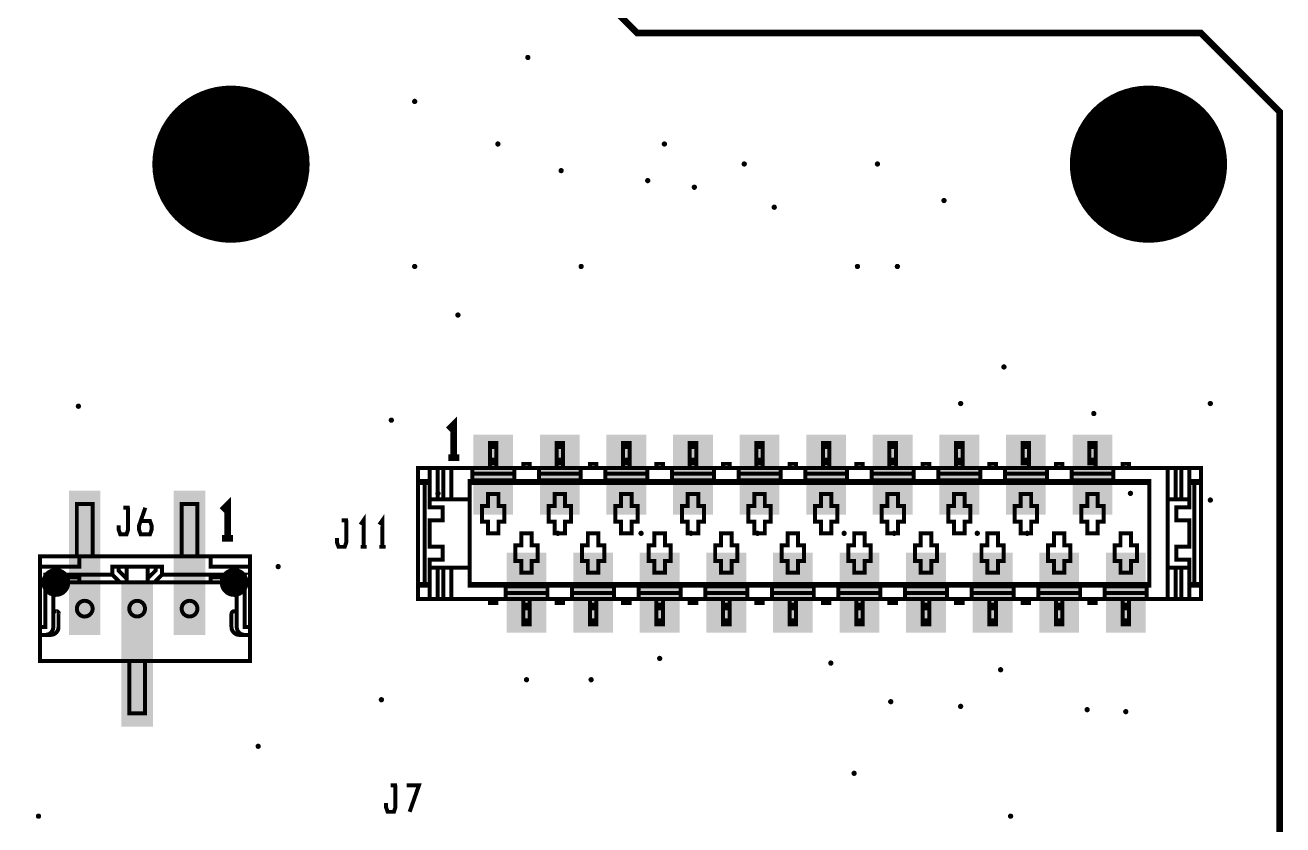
# Model space of a CAD drawing. Extents: x -7 to 310, y -94 to 128.
# Drawn here: x 89.73 to 137.71, y 56.05 to 86.58 of the extents above; entities that cross this region are included whole.
import ezdxf

# ---------------------------------------------------------------- set-up
doc = ezdxf.new("R2010")
doc.units = 0
doc.header["$MEASUREMENT"] = 0
doc.layers.get('0').update_dxf_attribs({"linetype": 'CONTINUOUS'})
for name, color, linetype in [('22-304-2_DRL', 1, 'CONTINUOUS'), ('22-304-2_SMT', 254, 'CONTINUOUS'), ('22-304-2_SST', 1, 'CONTINUOUS'), ('THRUHOLE_NPT', 15, 'CONTINUOUS'), ('THRUHOLE_TAP', 7, 'CONTINUOUS')]:
    doc.layers.add(name, color=color, linetype=linetype)

# ---------------------------------------------------------------- blocks, each defined once
blk = doc.blocks.new('ROUND_16')
at = {"const_width": 0.54991}
blk.add_lwpolyline([(-0.274954, 0, 1), (0.274954, 0, 1)], format="xyb", close=True, dxfattribs=at)
blk = doc.blocks.new('ROUND_83')
at = {"const_width": 1.6002}
blk.add_lwpolyline([(-0.8001, 0, 1), (0.8001, 0, 1)], format="xyb", close=True, dxfattribs=at)
blk = doc.blocks.new('ROUND_87')
at = {"const_width": 0.10033}
blk.add_lwpolyline([(-0.050164, 0, 1), (0.050164, 0, 1)], format="xyb", close=True, dxfattribs=at)
blk = doc.blocks.new('ROUND_88')
at = {"const_width": 0.10033}
blk.add_lwpolyline([(-0.050164, 0, 1), (0.050164, 0, 1)], format="xyb", close=True, dxfattribs=at)
blk = doc.blocks.new('ROUND_1')
at = {"const_width": 2.99974}
blk.add_lwpolyline([(-1.49987, 0, 1), (1.49987, 0, 1)], format="xyb", close=True, dxfattribs=at)
blk = doc.blocks.new('RECTANGLE_17')
blk.add_solid([(0.59944, 2.74955), (0.59944, -2.74955), (-0.59944, 2.74955), (-0.59944, -2.74955)])
blk = doc.blocks.new('RECTANGLE_26')
blk.add_solid([(0.75946, 1.52527), (0.75946, -1.52527), (-0.75946, 1.52527), (-0.75946, -1.52527)])
blk = doc.blocks.new('ROUND_80')
at = {"const_width": 0.10033}
blk.add_lwpolyline([(-0.050164, 0, 1), (0.050164, 0, 1)], format="xyb", close=True, dxfattribs=at)

msp = doc.modelspace()

# ---------------------------------------------------------------- linework, layer by layer
at = {"layer": '22-304-2_DRL', "const_width": 0.254}
msp.add_lwpolyline([(137.579, -5.73), (137.579, 83.272), (134.579, 86.272), (113.081, 86.272), (105.08, 94.27), (105.08, 120.27), (97.079, 128.271), (33.279, 128.271), (25.28, 120.27), (25.28, 94.27), (17.279, 86.272), (-4.219, 86.272), (-7.219, 83.272), (-7.219, 22.271), (15.781, -0.728)], dxfattribs=at)
at = {"layer": '22-304-2_SST'}
for points, const_width in [([(106.08, 70.072), (106.08, 71.342), (105.87, 71.131)], 0.254), ([(107.708, 69.998), (107.708, 69.856), (107.708, 69.675), (107.708, 69.856), (107.46, 69.856), (107.46, 69.998), (107.708, 69.998), (107.708, 70.473), (107.46, 70.473), (107.46, 70.615), (107.46, 70.63), (107.708, 70.63), (107.708, 70.615), (107.46, 70.615)], 0.152), ([(107.46, 70.473), (107.46, 69.998)], 0.152), ([(107.708, 70.615), (107.708, 70.473)], 0.152), ([(110.248, 69.998), (110.248, 69.856), (110.248, 69.675), (110.248, 69.856), (110, 69.856), (110, 69.675), (110, 69.856), (110, 69.998), (110.248, 69.998), (110.248, 70.473), (110, 70.473), (110, 70.615), (110, 70.63), (110.248, 70.63), (110.248, 70.615), (110, 70.615)], 0.152), ([(110, 70.473), (110, 69.998)], 0.152), ([(110.248, 70.615), (110.248, 70.473)], 0.152), ([(112.788, 69.998), (112.788, 69.856), (112.788, 69.675), (112.788, 69.856), (112.54, 69.856), (112.54, 69.675), (112.54, 69.856), (112.54, 69.998), (112.788, 69.998), (112.788, 70.473), (112.54, 70.473), (112.54, 70.615), (112.54, 70.63), (112.788, 70.63), (112.788, 70.615), (112.54, 70.615)], 0.152), ([(112.54, 70.473), (112.54, 69.998)], 0.152), ([(112.788, 70.615), (112.788, 70.473)], 0.152), ([(115.328, 69.998), (115.328, 69.856), (115.328, 69.675), (115.328, 69.856), (115.08, 69.856), (115.08, 69.675), (115.08, 69.856), (115.08, 69.998), (115.328, 69.998), (115.328, 70.473), (115.08, 70.473), (115.08, 70.615), (115.08, 70.63), (115.328, 70.63), (115.328, 70.615), (115.08, 70.615)], 0.152), ([(115.08, 70.473), (115.08, 69.998)], 0.152), ([(115.328, 70.615), (115.328, 70.473)], 0.152), ([(117.868, 69.998), (117.868, 69.856), (117.868, 69.675), (117.868, 69.856), (117.62, 69.856), (117.62, 69.675), (117.62, 69.856), (117.62, 69.998), (117.868, 69.998), (117.868, 70.473), (117.62, 70.473), (117.62, 70.615), (117.62, 70.63), (117.868, 70.63), (117.868, 70.615), (117.62, 70.615)], 0.152), ([(117.62, 70.473), (117.62, 69.998)], 0.152), ([(117.868, 70.615), (117.868, 70.473)], 0.152), ([(120.408, 69.998), (120.408, 69.856), (120.408, 69.675), (120.408, 69.856), (120.16, 69.856), (120.16, 69.675), (120.16, 69.856), (120.16, 69.998), (120.408, 69.998), (120.408, 70.473), (120.16, 70.473), (120.16, 70.615), (120.16, 70.63), (120.408, 70.63), (120.408, 70.615), (120.16, 70.615)], 0.152), ([(120.16, 70.473), (120.16, 69.998)], 0.152), ([(120.408, 70.615), (120.408, 70.473)], 0.152), ([(122.7, 70.615), (122.948, 70.615), (122.948, 70.63), (122.7, 70.63), (122.7, 70.615), (122.7, 70.473), (122.948, 70.473), (122.948, 69.998), (122.7, 69.998), (122.7, 69.856), (122.7, 69.675)], 0.152), ([(122.7, 70.473), (122.7, 69.998)], 0.152), ([(122.948, 70.615), (122.948, 70.473)], 0.152), ([(125.24, 70.615), (125.488, 70.615), (125.488, 70.63), (125.24, 70.63), (125.24, 70.615), (125.24, 70.473), (125.488, 70.473), (125.488, 69.998), (125.24, 69.998), (125.24, 69.856), (125.24, 69.675)], 0.152), ([(125.24, 70.473), (125.24, 69.998)], 0.152), ([(125.488, 70.615), (125.488, 70.473)], 0.152), ([(128.028, 69.998), (128.028, 69.856), (128.028, 69.675), (128.028, 69.856), (127.78, 69.856), (127.78, 69.998), (128.028, 69.998), (128.028, 70.473), (127.78, 70.473), (127.78, 70.615), (127.78, 70.63), (128.028, 70.63), (128.028, 70.615), (127.78, 70.615)], 0.152), ([(127.78, 70.473), (127.78, 69.998)], 0.152), ([(128.028, 70.615), (128.028, 70.473)], 0.152), ([(130.568, 69.998), (130.568, 69.856), (130.568, 69.675), (130.568, 69.856), (130.32, 69.856), (130.32, 69.998), (130.568, 69.998), (130.568, 70.473), (130.32, 70.473), (130.32, 70.615), (130.32, 70.63), (130.568, 70.63), (130.568, 70.615), (130.32, 70.615)], 0.152), ([(130.32, 70.473), (130.32, 69.998)], 0.152), ([(130.568, 70.615), (130.568, 70.473)], 0.152), ([(106.294, 70.072), (105.87, 70.072)], 0.254), ([(122.7, 69.856), (122.948, 69.856), (122.948, 69.675), (122.948, 69.856), (122.948, 69.998)], 0.152), ([(125.24, 69.856), (125.488, 69.856), (125.488, 69.675), (125.488, 69.856), (125.488, 69.998)], 0.152), ([(104.714, 69.177), (105.163, 69.177), (105.163, 69.675), (104.714, 69.675), (104.714, 69.177), (104.714, 69.101), (104.714, 65.251), (104.714, 65.177), (104.714, 64.677), (105.163, 64.677), (105.463, 64.677), (105.684, 64.677), (105.984, 64.677), (108.054, 64.677)], 0.152), ([(105.463, 69.675), (105.684, 69.675), (105.684, 68.476), (105.463, 68.476), (105.463, 69.675), (105.163, 69.675)], 0.152), ([(106.784, 69.675), (105.984, 69.675), (105.684, 69.675)], 0.152), ([(105.984, 69.675), (105.984, 68.476), (105.684, 68.476)], 0.152), ([(106.685, 69.101), (132.613, 69.101), (132.613, 69.177), (131.244, 69.177), (131.244, 69.675)], 0.152), ([(108.384, 69.675), (108.384, 69.177), (109.324, 69.177), (109.324, 69.675), (108.384, 69.675), (106.784, 69.675), (106.784, 69.177), (106.685, 69.177), (106.685, 69.101), (106.685, 65.251)], 0.152), ([(107.46, 69.856), (107.46, 69.675)], 0.152), ([(108.978, 69.675), (108.978, 69.833), (108.73, 69.833), (108.73, 69.675)], 0.152), ([(110.924, 69.675), (110.924, 69.177), (111.864, 69.177), (111.864, 69.675), (110.924, 69.675), (109.324, 69.675)], 0.152), ([(111.518, 69.675), (111.518, 69.833), (111.27, 69.833), (111.27, 69.675)], 0.152), ([(113.464, 69.675), (113.464, 69.177), (114.404, 69.177), (114.404, 69.675), (113.464, 69.675), (111.864, 69.675)], 0.152), ([(114.058, 69.675), (114.058, 69.833), (113.81, 69.833), (113.81, 69.675)], 0.152), ([(116.004, 69.675), (116.004, 69.177), (116.944, 69.177), (116.944, 69.675), (116.004, 69.675), (114.404, 69.675)], 0.152), ([(116.598, 69.675), (116.598, 69.833), (116.35, 69.833), (116.35, 69.675)], 0.152), ([(118.544, 69.675), (118.544, 69.177), (119.484, 69.177), (119.484, 69.675), (118.544, 69.675), (116.944, 69.675)], 0.152), ([(119.138, 69.675), (119.138, 69.833), (118.89, 69.833), (118.89, 69.675)], 0.152), ([(121.084, 69.675), (121.084, 69.177), (122.024, 69.177), (122.024, 69.675), (121.084, 69.675), (119.484, 69.675)], 0.152), ([(121.678, 69.675), (121.678, 69.833), (121.43, 69.833), (121.43, 69.675)], 0.152), ([(123.624, 69.675), (123.624, 69.177), (124.564, 69.177), (124.564, 69.675), (123.624, 69.675), (122.024, 69.675)], 0.152), ([(124.218, 69.675), (124.218, 69.833), (123.97, 69.833), (123.97, 69.675)], 0.152), ([(126.164, 69.675), (126.164, 69.177), (127.104, 69.177), (127.104, 69.675), (126.164, 69.675), (124.564, 69.675)], 0.152), ([(126.758, 69.675), (126.758, 69.833), (126.51, 69.833), (126.51, 69.675)], 0.152), ([(128.704, 69.675), (127.104, 69.675)], 0.152), ([(134.584, 65.177), (134.135, 65.177), (134.135, 64.677), (134.584, 64.677), (134.584, 65.177), (134.584, 65.251), (134.584, 69.101), (134.584, 69.177), (134.584, 69.675), (134.135, 69.675), (133.835, 69.675), (133.614, 69.675), (133.314, 69.675), (131.244, 69.675), (129.644, 69.675), (128.704, 69.675), (128.704, 69.177), (129.644, 69.177), (129.644, 69.675)], 0.152), ([(129.298, 69.675), (129.298, 69.833), (129.05, 69.833), (129.05, 69.675)], 0.152), ([(131.838, 69.675), (131.838, 69.833), (131.59, 69.833), (131.59, 69.675)], 0.152), ([(133.314, 65.875), (133.614, 65.875), (133.614, 64.677), (133.314, 64.677), (133.314, 69.675)], 0.152), ([(133.314, 68.476), (133.614, 68.476), (133.614, 69.675)], 0.152), ([(133.835, 69.675), (133.835, 68.476), (133.614, 68.476)], 0.152), ([(134.584, 69.177), (134.135, 69.177), (134.135, 69.675)], 0.152), ([(104.963, 69.101), (104.714, 69.101)], 0.152), ([(105.163, 65.243), (104.963, 65.251), (104.963, 69.101), (105.163, 69.109), (105.163, 68.177), (105.654, 68.177), (105.654, 67.676), (105.163, 67.676), (105.163, 66.676), (105.654, 66.676), (105.654, 66.178), (105.163, 66.178), (105.163, 65.243), (105.163, 65.177), (105.163, 64.677)], 0.152), ([(105.163, 69.177), (105.163, 69.109)], 0.152), ([(108.384, 69.452), (106.784, 69.452)], 0.152), ([(106.784, 69.203), (108.384, 69.203)], 0.152), ([(109.324, 69.452), (110.924, 69.452)], 0.152), ([(109.324, 69.203), (110.924, 69.203)], 0.152), ([(111.864, 69.452), (113.464, 69.452)], 0.152), ([(111.864, 69.203), (113.464, 69.203)], 0.152), ([(114.404, 69.452), (116.004, 69.452)], 0.152), ([(114.404, 69.203), (116.004, 69.203)], 0.152), ([(116.944, 69.452), (118.544, 69.452)], 0.152), ([(116.944, 69.203), (118.544, 69.203)], 0.152), ([(119.484, 69.452), (121.084, 69.452)], 0.152), ([(119.484, 69.203), (121.084, 69.203)], 0.152), ([(122.024, 69.452), (123.624, 69.452)], 0.152), ([(122.024, 69.203), (123.624, 69.203)], 0.152), ([(124.564, 69.452), (126.164, 69.452)], 0.152), ([(124.564, 69.203), (126.164, 69.203)], 0.152), ([(127.104, 69.452), (128.704, 69.452)], 0.152), ([(127.104, 69.203), (128.704, 69.203)], 0.152), ([(129.644, 69.452), (131.244, 69.452)], 0.152), ([(129.644, 69.203), (131.244, 69.203)], 0.152), ([(132.613, 69.101), (132.613, 65.251)], 0.152), ([(134.333, 69.101), (134.333, 65.251), (134.135, 65.243), (134.135, 66.178), (133.644, 66.178), (133.644, 66.676), (134.135, 66.676), (134.135, 67.676), (133.644, 67.676), (133.644, 68.177), (134.135, 68.177), (134.135, 69.109), (134.333, 69.101), (134.584, 69.101)], 0.152), ([(134.135, 69.109), (134.135, 69.177)], 0.152), ([(107.16, 68.227), (107.16, 67.626), (107.383, 67.626), (107.383, 67.176), (107.785, 67.176), (107.785, 67.626), (108.008, 67.626), (108.008, 68.227), (107.785, 68.227), (107.785, 68.677), (107.383, 68.677), (107.383, 68.227), (107.16, 68.227)], 0.152), ([(109.7, 68.227), (109.7, 67.626), (109.923, 67.626), (109.923, 67.176), (110.325, 67.176), (110.325, 67.626), (110.548, 67.626), (110.548, 68.227), (110.325, 68.227), (110.325, 68.677), (109.923, 68.677), (109.923, 68.227), (109.7, 68.227)], 0.152), ([(112.24, 68.227), (112.24, 67.626), (112.463, 67.626), (112.463, 67.176), (112.865, 67.176), (112.865, 67.626), (113.088, 67.626), (113.088, 68.227), (112.865, 68.227), (112.865, 68.677), (112.463, 68.677), (112.463, 68.227), (112.24, 68.227)], 0.152), ([(114.78, 68.227), (114.78, 67.626), (115.003, 67.626), (115.003, 67.176), (115.405, 67.176), (115.405, 67.626), (115.628, 67.626), (115.628, 68.227), (115.405, 68.227), (115.405, 68.677), (115.003, 68.677), (115.003, 68.227), (114.78, 68.227)], 0.152), ([(117.32, 68.227), (117.32, 67.626), (117.543, 67.626), (117.543, 67.176), (117.945, 67.176), (117.945, 67.626), (118.168, 67.626), (118.168, 68.227), (117.945, 68.227), (117.945, 68.677), (117.543, 68.677), (117.543, 68.227), (117.32, 68.227)], 0.152), ([(119.86, 68.227), (119.86, 67.626), (120.083, 67.626), (120.083, 67.176), (120.485, 67.176), (120.485, 67.626), (120.708, 67.626), (120.708, 68.227), (120.485, 68.227), (120.485, 68.677), (120.083, 68.677), (120.083, 68.227), (119.86, 68.227)], 0.152), ([(122.4, 68.227), (122.4, 67.626), (122.623, 67.626), (122.623, 67.176), (123.025, 67.176), (123.025, 67.626), (123.248, 67.626), (123.248, 68.227), (123.025, 68.227), (123.025, 68.677), (122.623, 68.677), (122.623, 68.227), (122.4, 68.227)], 0.152), ([(124.94, 68.227), (124.94, 67.626), (125.163, 67.626), (125.163, 67.176), (125.565, 67.176), (125.565, 67.626), (125.788, 67.626), (125.788, 68.227), (125.565, 68.227), (125.565, 68.677), (125.163, 68.677), (125.163, 68.227), (124.94, 68.227)], 0.152), ([(127.48, 68.227), (127.48, 67.626), (127.703, 67.626), (127.703, 67.176), (128.105, 67.176), (128.105, 67.626), (128.328, 67.626), (128.328, 68.227), (128.105, 68.227), (128.105, 68.677), (127.703, 68.677), (127.703, 68.227), (127.48, 68.227)], 0.152), ([(130.02, 68.227), (130.02, 67.626), (130.243, 67.626), (130.243, 67.176), (130.645, 67.176), (130.645, 67.626), (130.868, 67.626), (130.868, 68.227), (130.645, 68.227), (130.645, 68.677), (130.243, 68.677), (130.243, 68.227), (130.02, 68.227)], 0.152), ([(92.301, 66.305), (92.301, 68.306), (92.001, 68.306), (91.699, 68.306), (91.699, 66.305)], 0.152), ([(96.299, 66.305), (96.299, 68.306), (95.999, 68.306), (95.699, 68.306), (95.699, 66.305), (92.001, 66.305)], 0.152), ([(93.297, 67.481), (93.297, 67.311), (93.357, 67.143), (93.594, 67.143), (93.652, 67.311), (93.652, 68.159)], 0.152), ([(93.713, 68.159), (93.474, 68.159)], 0.152), ([(94.135, 67.651), (94.49, 67.651), (94.551, 67.481), (94.551, 67.311), (94.49, 67.143), (94.135, 67.143), (94.076, 67.311), (94.076, 67.481), (94.313, 68.159)], 0.152), ([(97.449, 66.993), (97.449, 68.263), (97.239, 68.052)], 0.254), ([(105.463, 68.476), (105.163, 68.476)], 0.152), ([(106.685, 68.476), (105.984, 68.476)], 0.152), ([(133.835, 68.476), (134.135, 68.476)], 0.152), ([(101.622, 67.003), (101.622, 66.833), (101.683, 66.665), (101.919, 66.665), (101.977, 66.833), (101.977, 67.681)], 0.152), ([(102.038, 67.681), (101.799, 67.681)], 0.152), ([(102.638, 66.665), (102.638, 67.681), (102.521, 67.511)], 0.152), ([(103.359, 66.665), (103.359, 67.681), (103.24, 67.511)], 0.152), ([(109.055, 66.127), (109.278, 66.127), (109.278, 66.726), (109.055, 66.726), (109.055, 67.176), (108.653, 67.176), (108.653, 66.726), (108.43, 66.726), (108.43, 66.127), (108.653, 66.127), (108.653, 65.677), (109.055, 65.677), (109.055, 66.127)], 0.152), ([(111.595, 66.127), (111.818, 66.127), (111.818, 66.726), (111.595, 66.726), (111.595, 67.176), (111.193, 67.176), (111.193, 66.726), (110.97, 66.726), (110.97, 66.127), (111.193, 66.127), (111.193, 65.677), (111.595, 65.677), (111.595, 66.127)], 0.152), ([(114.135, 66.127), (114.358, 66.127), (114.358, 66.726), (114.135, 66.726), (114.135, 67.176), (113.733, 67.176), (113.733, 66.726), (113.51, 66.726), (113.51, 66.127), (113.733, 66.127), (113.733, 65.677), (114.135, 65.677), (114.135, 66.127)], 0.152), ([(116.675, 66.127), (116.898, 66.127), (116.898, 66.726), (116.675, 66.726), (116.675, 67.176), (116.273, 67.176), (116.273, 66.726), (116.05, 66.726), (116.05, 66.127), (116.273, 66.127), (116.273, 65.677), (116.675, 65.677), (116.675, 66.127)], 0.152), ([(119.215, 66.127), (119.438, 66.127), (119.438, 66.726), (119.215, 66.726), (119.215, 67.176), (118.813, 67.176), (118.813, 66.726), (118.59, 66.726), (118.59, 66.127), (118.813, 66.127), (118.813, 65.677), (119.215, 65.677), (119.215, 66.127)], 0.152), ([(121.755, 66.127), (121.978, 66.127), (121.978, 66.726), (121.755, 66.726), (121.755, 67.176), (121.353, 67.176), (121.353, 66.726), (121.13, 66.726), (121.13, 66.127), (121.353, 66.127), (121.353, 65.677), (121.755, 65.677), (121.755, 66.127)], 0.152), ([(124.295, 66.127), (124.518, 66.127), (124.518, 66.726), (124.295, 66.726), (124.295, 67.176), (123.893, 67.176), (123.893, 66.726), (123.67, 66.726), (123.67, 66.127), (123.893, 66.127), (123.893, 65.677), (124.295, 65.677), (124.295, 66.127)], 0.152), ([(126.835, 66.127), (127.058, 66.127), (127.058, 66.726), (126.835, 66.726), (126.835, 67.176), (126.433, 67.176), (126.433, 66.726), (126.21, 66.726), (126.21, 66.127), (126.433, 66.127), (126.433, 65.677), (126.835, 65.677), (126.835, 66.127)], 0.152), ([(129.375, 66.127), (129.598, 66.127), (129.598, 66.726), (129.375, 66.726), (129.375, 67.176), (128.973, 67.176), (128.973, 66.726), (128.75, 66.726), (128.75, 66.127), (128.973, 66.127), (128.973, 65.677), (129.375, 65.677), (129.375, 66.127)], 0.152), ([(131.915, 66.127), (132.138, 66.127), (132.138, 66.726), (131.915, 66.726), (131.915, 67.176), (131.513, 67.176), (131.513, 66.726), (131.29, 66.726), (131.29, 66.127), (131.513, 66.127), (131.513, 65.677), (131.915, 65.677), (131.915, 66.127)], 0.152), ([(97.663, 66.993), (97.239, 66.993)], 0.254), ([(102.757, 66.665), (102.521, 66.665)], 0.152), ([(103.476, 66.665), (103.24, 66.665)], 0.152), ([(94.95, 65.606), (94.95, 65.906), (93.05, 65.906), (93.05, 65.606), (90.5, 65.606), (90.5, 63.605), (90.299, 63.605), (90.299, 65.906), (91.8, 65.906), (91.8, 66.305), (90.299, 66.305), (90.299, 65.906)], 0.152), ([(96.799, 66.305), (91.8, 66.305)], 0.152), ([(98.3, 66.305), (98.3, 65.906), (96.799, 65.906), (96.799, 66.305), (98.3, 66.305)], 0.152), ([(93.299, 65.906), (93.299, 65.756), (93.599, 65.456)], 0.152), ([(94.701, 65.906), (94.701, 65.756), (94.399, 65.456), (94.399, 65.306), (93.599, 65.306), (93.599, 65.456), (93.599, 65.906)], 0.152), ([(94.399, 65.456), (94.399, 65.906)], 0.152), ([(98.3, 65.906), (98.3, 63.605)], 0.152), ([(105.463, 64.677), (105.463, 65.875), (105.163, 65.875)], 0.152), ([(105.684, 64.677), (105.684, 65.875), (105.463, 65.875)], 0.152), ([(106.685, 65.875), (105.984, 65.875), (105.684, 65.875)], 0.152), ([(105.984, 64.677), (105.984, 65.875)], 0.152), ([(134.135, 65.875), (133.835, 65.875), (133.835, 64.677), (133.614, 64.677)], 0.152), ([(133.614, 65.875), (133.835, 65.875)], 0.152), ([(90.5, 65.606), (90.8, 65.306), (91.8, 65.306)], 0.152), ([(93.05, 65.606), (93.35, 65.306), (91.8, 65.306), (91.8, 65.505), (90.8, 65.505), (90.8, 65.306), (90.8, 63.605)], 0.152), ([(93.35, 65.306), (93.599, 65.306)], 0.152), ([(94.399, 65.306), (94.65, 65.306)], 0.152), ([(97.8, 63.605), (97.8, 65.306), (97.8, 65.505), (96.799, 65.505), (96.799, 65.306), (97.8, 65.306), (98.1, 65.606), (94.95, 65.606), (94.65, 65.306), (96.799, 65.306)], 0.152), ([(98.3, 63.305), (98.3, 63.605), (98.1, 63.605), (98.1, 65.606)], 0.152), ([(104.714, 65.251), (104.963, 65.251)], 0.152), ([(105.163, 65.177), (104.714, 65.177)], 0.152), ([(110.594, 64.677), (110.594, 65.177), (109.654, 65.177), (109.654, 64.677), (108.054, 64.677), (108.054, 65.177), (106.685, 65.177), (106.685, 65.251), (132.613, 65.251), (132.613, 65.177), (132.514, 65.177), (132.514, 64.677), (130.914, 64.677), (130.914, 65.177), (129.974, 65.177), (129.974, 64.677), (128.374, 64.677), (127.434, 64.677), (125.834, 64.677), (124.894, 64.677), (123.294, 64.677), (122.354, 64.677), (120.754, 64.677), (119.814, 64.677), (118.214, 64.677), (117.274, 64.677), (115.674, 64.677), (114.734, 64.677), (113.134, 64.677), (112.194, 64.677), (110.594, 64.677), (109.654, 64.677)], 0.152), ([(113.134, 64.677), (113.134, 65.177), (112.194, 65.177), (112.194, 64.677)], 0.152), ([(115.674, 64.677), (115.674, 65.177), (114.734, 65.177), (114.734, 64.677)], 0.152), ([(118.214, 64.677), (118.214, 65.177), (117.274, 65.177), (117.274, 64.677)], 0.152), ([(120.754, 64.677), (120.754, 65.177), (119.814, 65.177), (119.814, 64.677)], 0.152), ([(123.294, 64.677), (123.294, 65.177), (122.354, 65.177), (122.354, 64.677)], 0.152), ([(125.834, 64.677), (125.834, 65.177), (124.894, 65.177), (124.894, 64.677)], 0.152), ([(128.374, 64.677), (128.374, 65.177), (127.434, 65.177), (127.434, 64.677)], 0.152), ([(134.135, 65.177), (134.135, 65.243)], 0.152), ([(134.333, 65.251), (134.584, 65.251)], 0.152), ([(109.654, 65.152), (108.054, 65.152)], 0.152), ([(108.054, 64.9), (109.654, 64.9)], 0.152), ([(112.194, 65.152), (110.594, 65.152)], 0.152), ([(110.594, 64.9), (112.194, 64.9)], 0.152), ([(114.734, 65.152), (113.134, 65.152)], 0.152), ([(113.134, 64.9), (114.734, 64.9)], 0.152), ([(117.274, 65.152), (115.674, 65.152)], 0.152), ([(115.674, 64.9), (117.274, 64.9)], 0.152), ([(119.814, 65.152), (118.214, 65.152)], 0.152), ([(118.214, 64.9), (119.814, 64.9)], 0.152), ([(122.354, 65.152), (120.754, 65.152)], 0.152), ([(120.754, 64.9), (122.354, 64.9)], 0.152), ([(124.894, 65.152), (123.294, 65.152)], 0.152), ([(123.294, 64.9), (124.894, 64.9)], 0.152), ([(127.434, 65.152), (125.834, 65.152)], 0.152), ([(125.834, 64.9), (127.434, 64.9)], 0.152), ([(129.974, 65.152), (128.374, 65.152)], 0.152), ([(128.374, 64.9), (129.974, 64.9)], 0.152), ([(132.514, 65.152), (130.914, 65.152)], 0.152), ([(130.914, 64.9), (132.514, 64.9)], 0.152), ([(107.708, 64.677), (107.708, 64.517), (107.46, 64.517), (107.46, 64.677)], 0.152), ([(108.978, 64.677), (108.978, 64.461), (108.978, 64.318), (108.73, 64.318), (108.73, 64.461), (108.73, 64.677)], 0.152), ([(108.978, 63.854), (108.978, 64.318), (108.978, 64.461), (108.73, 64.461), (108.73, 64.318), (108.73, 63.854), (108.73, 63.711), (108.978, 63.711), (108.978, 63.854), (108.73, 63.854)], 0.152), ([(110.248, 64.677), (110.248, 64.517), (110, 64.517), (110, 64.677)], 0.152), ([(111.518, 64.677), (111.518, 64.461), (111.518, 64.318), (111.27, 64.318), (111.27, 64.461), (111.27, 64.677)], 0.152), ([(111.518, 63.854), (111.518, 64.318), (111.518, 64.461), (111.27, 64.461), (111.27, 64.318), (111.27, 63.854), (111.27, 63.711), (111.518, 63.711), (111.518, 63.854), (111.27, 63.854)], 0.152), ([(112.788, 64.677), (112.788, 64.517), (112.54, 64.517), (112.54, 64.677)], 0.152), ([(114.058, 63.854), (114.058, 64.318), (114.058, 64.461), (113.81, 64.461), (113.81, 63.869), (113.81, 63.854), (114.058, 63.854), (114.058, 63.711), (113.81, 63.711), (113.81, 63.854), (113.81, 64.318), (113.81, 64.461), (113.81, 64.677)], 0.152), ([(113.81, 64.318), (114.058, 64.318), (114.058, 64.461), (114.058, 64.677)], 0.152), ([(115.328, 64.677), (115.328, 64.517), (115.08, 64.517), (115.08, 64.677)], 0.152), ([(116.598, 64.677), (116.598, 64.461), (116.598, 63.869), (116.598, 63.854), (116.598, 64.318), (116.598, 64.461), (116.35, 64.461), (116.35, 64.318), (116.35, 63.854), (116.35, 63.711), (116.598, 63.711), (116.598, 63.854), (116.35, 63.854)], 0.152), ([(116.598, 64.318), (116.35, 64.318), (116.35, 64.461), (116.35, 64.677)], 0.152), ([(117.868, 64.677), (117.868, 64.517), (117.62, 64.517), (117.62, 64.677)], 0.152), ([(119.138, 64.677), (119.138, 64.461), (119.138, 64.318), (118.89, 64.318), (118.89, 64.461), (118.89, 64.677)], 0.152), ([(119.138, 63.854), (119.138, 64.318), (119.138, 64.461), (118.89, 64.461), (118.89, 64.318), (118.89, 63.854), (118.89, 63.711), (119.138, 63.711), (119.138, 63.854), (118.89, 63.854)], 0.152), ([(120.408, 64.677), (120.408, 64.517), (120.16, 64.517), (120.16, 64.677)], 0.152), ([(121.678, 64.677), (121.678, 64.461), (121.678, 64.318), (121.43, 64.318), (121.43, 64.461), (121.43, 64.677)], 0.152), ([(121.678, 63.854), (121.678, 64.318), (121.678, 64.461), (121.43, 64.461), (121.43, 64.318), (121.43, 63.854), (121.43, 63.711), (121.678, 63.711), (121.678, 63.854), (121.43, 63.854)], 0.152), ([(122.948, 64.677), (122.948, 64.517), (122.7, 64.517), (122.7, 64.677)], 0.152), ([(124.218, 64.677), (124.218, 64.461), (124.218, 63.869), (124.218, 63.854), (124.218, 64.318), (124.218, 64.461), (123.97, 64.461), (123.97, 64.318), (123.97, 63.854), (123.97, 63.711), (124.218, 63.711), (124.218, 63.854), (123.97, 63.854)], 0.152), ([(124.218, 64.318), (123.97, 64.318), (123.97, 64.461), (123.97, 64.677)], 0.152), ([(125.488, 64.677), (125.488, 64.517), (125.24, 64.517), (125.24, 64.677)], 0.152), ([(126.758, 64.677), (126.758, 64.461), (126.758, 64.318), (126.51, 64.318), (126.51, 64.461), (126.51, 64.677)], 0.152), ([(126.758, 63.854), (126.758, 64.318), (126.758, 64.461), (126.51, 64.461), (126.51, 64.318), (126.51, 63.854), (126.51, 63.711), (126.758, 63.711), (126.758, 63.854), (126.51, 63.854)], 0.152), ([(128.028, 64.677), (128.028, 64.517), (127.78, 64.517), (127.78, 64.677)], 0.152), ([(129.298, 64.677), (129.298, 64.461), (129.298, 64.318), (129.05, 64.318), (129.05, 64.461), (129.05, 64.677)], 0.152), ([(129.298, 63.854), (129.298, 64.318), (129.298, 64.461), (129.05, 64.461), (129.05, 64.318), (129.05, 63.854), (129.05, 63.711), (129.298, 63.711), (129.298, 63.854), (129.05, 63.854)], 0.152), ([(130.914, 64.677), (129.974, 64.677)], 0.152), ([(130.568, 64.677), (130.568, 64.517), (130.32, 64.517), (130.32, 64.677)], 0.152), ([(131.59, 64.318), (131.59, 63.854), (131.59, 63.711), (131.838, 63.711), (131.838, 63.854), (131.838, 64.318), (131.838, 64.461), (131.59, 64.461), (131.59, 64.318), (131.838, 64.318), (131.838, 64.461), (131.838, 64.677)], 0.152), ([(131.59, 64.461), (131.59, 64.677)], 0.152), ([(133.314, 64.677), (132.514, 64.677)], 0.152), ([(133.835, 64.677), (134.135, 64.677)], 0.152), ([(90.8, 64.207), (90.899, 64.207)], 0.152), ([(91, 63.605), (91, 64.105)], 0.152), ([(97.599, 64.105), (97.599, 63.605)], 0.152), ([(97.8, 64.207), (97.701, 64.207)], 0.152), ([(131.838, 63.854), (131.59, 63.854)], 0.152), ([(98.1, 63.305), (98.3, 63.305), (98.3, 62.307), (90.299, 62.307), (90.299, 63.305), (90.299, 63.605)], 0.152), ([(90.299, 63.305), (90.5, 63.305)], 0.152), ([(90.5, 63.305), (90.701, 63.305)], 0.152), ([(97.899, 63.305), (98.1, 63.305)], 0.152), ([(94.3, 62.307), (94.3, 60.305), (94, 60.305), (93.7, 60.305), (93.7, 62.307)], 0.152), ([(103.497, 56.889), (103.497, 56.719), (103.558, 56.551), (103.794, 56.551), (103.853, 56.719), (103.853, 57.567)], 0.152), ([(103.914, 57.567), (103.675, 57.567)], 0.152), ([(104.396, 56.551), (104.752, 57.567), (104.277, 57.567)], 0.152)]:
    msp.add_lwpolyline(points, dxfattribs=dict(at, const_width=const_width))
at = {"layer": '22-304-2_SST', "const_width": 0.152}
for points in [[(91.699, 64.306, 0.414214), (92.001, 64.003)], [(92.001, 64.605, 0.414214), (91.701, 64.306)], [(92.301, 64.306, 0.414214), (92.001, 64.605)], [(92.001, 64.006, 0.414214), (92.301, 64.306)], [(94, 64.605, 0.414214), (93.7, 64.306)], [(93.7, 64.306, 0.414214), (94, 64.006)], [(94.3, 64.306, 0.414214), (94, 64.605)], [(94, 64.006, 0.414214), (94.3, 64.306)], [(95.999, 64.605, 0.414214), (95.699, 64.306)], [(95.699, 64.306, 0.414214), (95.999, 64.006)], [(96.299, 64.306, 0.414214), (95.999, 64.605)], [(95.999, 64.006, 0.414214), (96.299, 64.306)], [(91.013, 64.108, 0.414214), (90.911, 64.209)], [(97.701, 64.207, 0.414214), (97.599, 64.105)], [(90.5, 63.305, 0.414214), (90.8, 63.605)], [(90.701, 63.305, 0.414214), (91, 63.605)], [(97.599, 63.605, 0.414214), (97.899, 63.305)], [(97.8, 63.605, 0.414214), (98.1, 63.305)]]:
    msp.add_lwpolyline(points, format="xyb", dxfattribs=at)

# ---------------------------------------------------------------- block references
at = {"layer": '22-304-2_DRL'}
for name, p in [('ROUND_88', (108.905, 85.342)), ('ROUND_88', (104.587, 83.666)), ('ROUND_83', (97.579, 81.27)), ('ROUND_83', (132.58, 81.27)), ('ROUND_88', (107.762, 82.04)), ('ROUND_88', (114.112, 82.04)), ('ROUND_88', (110.175, 81.024)), ('ROUND_88', (117.16, 81.278)), ('ROUND_88', (122.24, 81.278)), ('ROUND_88', (113.477, 80.643)), ('ROUND_88', (115.255, 80.389)), ('ROUND_88', (118.303, 79.627)), ('ROUND_88', (124.78, 79.881)), ('ROUND_88', (104.587, 77.366)), ('ROUND_88', (110.937, 77.366)), ('ROUND_88', (121.478, 77.366)), ('ROUND_88', (123.002, 77.366)), ('ROUND_88', (106.238, 75.512)), ('ROUND_87', (127.066, 73.531)), ('ROUND_87', (91.76, 72.032)), ('ROUND_88', (125.415, 72.134)), ('ROUND_88', (134.94, 72.134)), ('ROUND_88', (103.698, 71.499)), ('ROUND_88', (130.495, 71.753)), ('ROUND_87', (105.476, 68.705)), ('ROUND_88', (131.892, 68.705)), ('ROUND_87', (134.94, 68.451)), ('ROUND_87', (110.048, 67.181)), ('ROUND_87', (113.223, 67.181)), ('ROUND_87', (115.128, 67.181)), ('ROUND_87', (117.668, 67.181)), ('ROUND_87', (120.97, 67.181)), ('ROUND_87', (122.875, 67.181)), ('ROUND_87', (126.05, 67.181)), ('ROUND_87', (127.955, 67.181)), ('ROUND_16', (90.899, 65.306)), ('ROUND_16', (97.701, 65.306)), ('ROUND_87', (99.38, 65.911)), ('ROUND_87', (113.934, 62.406)), ('ROUND_87', (120.462, 62.228)), ('ROUND_87', (126.939, 61.974)), ('ROUND_88', (108.854, 61.593)), ('ROUND_87', (111.318, 61.593)), ('ROUND_88', (103.317, 60.831)), ('ROUND_88', (122.748, 60.755)), ('ROUND_88', (125.415, 60.577)), ('ROUND_87', (130.241, 60.45)), ('ROUND_87', (131.714, 60.374)), ('ROUND_87', (98.618, 59.053)), ('ROUND_88', (121.351, 58.022)), ('ROUND_87', (90.236, 56.386)), ('ROUND_87', (127.32, 56.386))]:
    msp.add_blockref(name, p, dxfattribs=at)
at = {"layer": '22-304-2_SMT'}
for name, p in [('ROUND_1', (97.579, 81.27)), ('ROUND_1', (132.58, 81.27)), ('RECTANGLE_26', (107.584, 69.416)), ('RECTANGLE_26', (110.124, 69.416)), ('RECTANGLE_26', (112.664, 69.416)), ('RECTANGLE_26', (115.204, 69.416)), ('RECTANGLE_26', (117.744, 69.416)), ('RECTANGLE_26', (120.284, 69.416)), ('RECTANGLE_26', (122.824, 69.416)), ('RECTANGLE_26', (125.364, 69.416)), ('RECTANGLE_26', (127.904, 69.416)), ('RECTANGLE_26', (130.444, 69.416)), ('RECTANGLE_17', (92.001, 66.056)), ('RECTANGLE_17', (95.999, 66.056)), ('RECTANGLE_26', (108.854, 64.915)), ('RECTANGLE_26', (111.394, 64.915)), ('RECTANGLE_26', (113.934, 64.915)), ('RECTANGLE_26', (116.474, 64.915)), ('RECTANGLE_26', (119.014, 64.915)), ('RECTANGLE_26', (121.554, 64.915)), ('RECTANGLE_26', (124.094, 64.915)), ('RECTANGLE_26', (126.634, 64.915)), ('RECTANGLE_26', (129.174, 64.915)), ('RECTANGLE_26', (131.714, 64.915)), ('RECTANGLE_17', (94, 62.556))]:
    msp.add_blockref(name, p, dxfattribs=at)
at = {"layer": 'THRUHOLE_NPT'}
for p in [(90.899, 65.306), (97.701, 65.306)]:
    msp.add_blockref('ROUND_16', p, dxfattribs=at)
at = {"layer": 'THRUHOLE_TAP'}
for name, p in [('ROUND_80', (108.905, 85.342)), ('ROUND_80', (104.587, 83.666)), ('ROUND_83', (97.579, 81.27)), ('ROUND_83', (132.58, 81.27)), ('ROUND_80', (107.762, 82.04)), ('ROUND_80', (114.112, 82.04)), ('ROUND_80', (110.175, 81.024)), ('ROUND_80', (117.16, 81.278)), ('ROUND_80', (122.24, 81.278)), ('ROUND_80', (113.477, 80.643)), ('ROUND_80', (115.255, 80.389)), ('ROUND_80', (118.303, 79.627)), ('ROUND_80', (124.78, 79.881)), ('ROUND_80', (104.587, 77.366)), ('ROUND_80', (110.937, 77.366)), ('ROUND_80', (121.478, 77.366)), ('ROUND_80', (123.002, 77.366)), ('ROUND_80', (106.238, 75.512)), ('ROUND_80', (127.066, 73.531)), ('ROUND_80', (91.76, 72.032)), ('ROUND_80', (125.415, 72.134)), ('ROUND_80', (134.94, 72.134)), ('ROUND_80', (103.698, 71.499)), ('ROUND_80', (130.495, 71.753)), ('ROUND_80', (105.476, 68.705)), ('ROUND_80', (131.892, 68.705)), ('ROUND_80', (134.94, 68.451)), ('ROUND_80', (110.048, 67.181)), ('ROUND_80', (113.223, 67.181)), ('ROUND_80', (115.128, 67.181)), ('ROUND_80', (117.668, 67.181)), ('ROUND_80', (120.97, 67.181)), ('ROUND_80', (122.875, 67.181)), ('ROUND_80', (126.05, 67.181)), ('ROUND_80', (127.955, 67.181)), ('ROUND_80', (99.38, 65.911)), ('ROUND_80', (113.934, 62.406)), ('ROUND_80', (120.462, 62.228)), ('ROUND_80', (126.939, 61.974)), ('ROUND_80', (108.854, 61.593)), ('ROUND_80', (111.318, 61.593)), ('ROUND_80', (103.317, 60.831)), ('ROUND_80', (122.748, 60.755)), ('ROUND_80', (125.415, 60.577)), ('ROUND_80', (130.241, 60.45)), ('ROUND_80', (131.714, 60.374)), ('ROUND_80', (98.618, 59.053)), ('ROUND_80', (121.351, 58.022)), ('ROUND_80', (90.236, 56.386)), ('ROUND_80', (127.32, 56.386))]:
    msp.add_blockref(name, p, dxfattribs=at)

doc.saveas('drawing.dxf')
